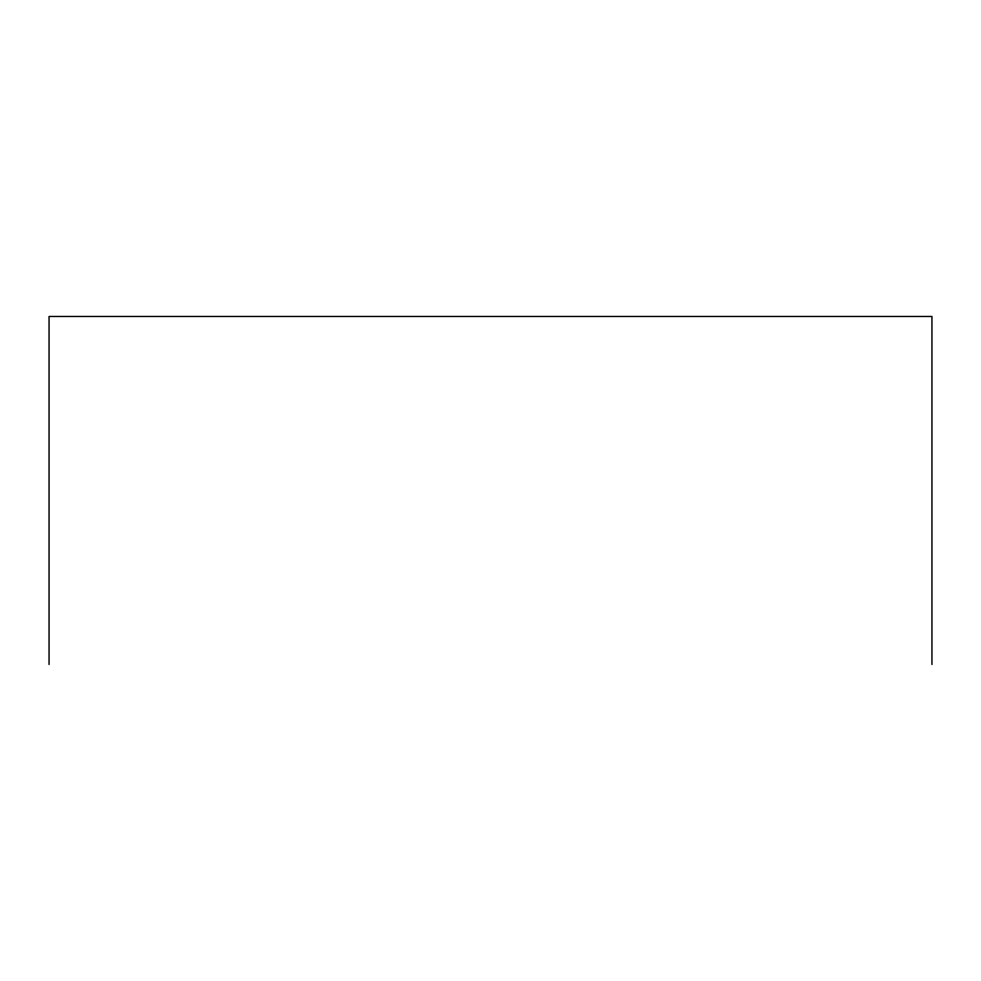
<?xml version="1.0" encoding="UTF-8"?>
<svg xmlns="http://www.w3.org/2000/svg" width="981" height="981" viewBox="0 0 981 981"><rect width="100%" height="100%" fill="white"/><g stroke="black" fill="none" stroke-linecap="round" stroke-linejoin="round"><path stroke-width="1.47" d="M931.95 664.529L931.95 316.471L49.05 316.471L49.05 664.529"/></g></svg>
